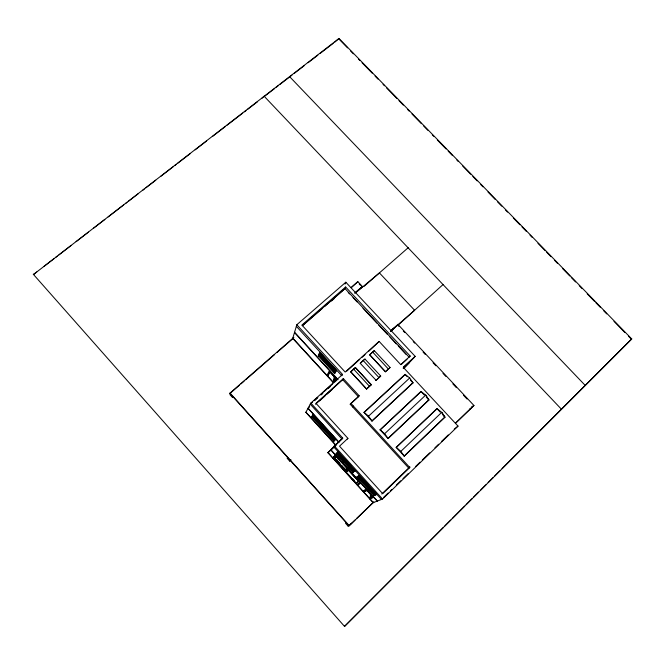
<?xml version="1.0" encoding="UTF-8"?>
<svg xmlns="http://www.w3.org/2000/svg" width="665" height="665" viewBox="0 0 665 665"><rect width="100%" height="100%" fill="white"/><g stroke="black" fill="none" stroke-linecap="round" stroke-linejoin="round"><path stroke-width="1" d="M336.315 370.804L319.69 352.674L318.311 355.75L334.719 373.597M293.872 337.404L230.032 393.065L229.999 394.694L232.501 397.479L232.542 396.232M373.015 496.389L370.172 497.362L370.613 493.571M289.491 77.074L289.558 76.6L585.192 385.384M334.237 375.891L333.581 380.895L334.013 380.97M374.071 495.55L373.722 495.034L374.287 494.477L358.119 476.672L357.546 477.204L357.063 476.813L374.054 495.566L376.357 494.569L374.104 495.45M336.332 370.746L334.719 373.589L334.387 373.073L335.966 370.339M353.098 471.344L354.071 470.629L352.625 471.784L352.974 472.3L354.877 470.945M334.844 42.103L339 38.479L631.75 338.942L344.495 626.447L443.43 527.362M404.104 368.285L415.16 356.349L345.817 282.218L296.814 324.753L292.741 338.385L333.697 383.007M345.027 284.071L345.817 282.218M344.985 288.535L345.65 287.014L410.18 356.058L409.141 357.205L344.985 288.535L302.243 325.725M319.757 352.708L318.319 355.75L318.784 356.108L320.131 353.132M319.25 355.7L319.99 354.212L318.784 356.108M320.705 353.871L320.123 355.152L334.661 370.962L335.077 370.588M354.811 293.016L362.4 286.515L357.828 281.636L351.295 287.679M305.767 412.508L310.838 403.081L342.55 374.445L296.814 324.753M326.931 375.326L329.266 371.261M335.468 378.144L333.082 381.71L335.434 377.895L329.724 371.685L327.537 375.667L330.306 371.245M329.79 371.926L328.111 375.226L329.865 372.043M335.335 369.782L334.312 371.669L319.948 356.049M320.256 355.534L319.848 355.9L334.462 371.793L335.152 370.58L333.755 369.058M334.387 373.073L335.617 371.336L332.857 368.377M287.588 457.462L287.114 458.252L289.674 461.086L291.021 459.856M335.534 439.374L313.04 414.644L311.785 416.789L313.14 414.711L311.785 416.789L333.93 441.153C337.488 435.758 334.196 443.023 333.456 440.471L335.002 438.742M333.082 381.71L335.434 377.795M311.91 416.772L312.4 417.312L313.639 415.251M333.414 382.383L335.8 378.418M312.4 417.312L313.464 415.899L313.007 416.307L334.212 439.623M312.858 416.897L313.556 415.841M335.867 379.092L334.503 381.577L335.958 379.175M335.152 380.629L336.116 379.025M334.171 437.902L333.514 438.651L313.88 417.071L314.42 416.19M314.304 416.598L313.772 417.462M314.545 416.431L314.03 417.271L314.578 416.398L333.946 437.769L333.356 438.451M342.55 374.445L341.76 375.708L296.341 326.349M289.674 461.086L290.164 460.321M343.356 378.609L342.691 379.649L358.418 396.756L350.214 404.278L408.709 468.052L409.781 467.52L350.929 403.381L359.183 395.808L343.356 378.609L316.008 403.356L347.928 438.36L347.221 439.066M378.925 377.545L363.107 360.472L364.969 359.067L380.713 376.066L376.016 380.372L380.713 376.066M410.18 356.058L400.804 364.678L379.133 341.419L368.867 351.145M369.665 354.819L374.345 350.58L369.665 354.819L385.401 371.768L390.064 367.496L374.27 350.646M350.214 404.278L350.929 403.381M358.418 396.756L359.183 395.808M366.565 389.042L371.294 384.703L355.517 367.612L353.605 369.058L350.763 371.91L366.565 389.042L371.294 384.703M352.683 406.972L353.414 406.082M385.401 371.768L390.064 367.496M333.157 438.792L333.813 438.044M333.996 438.218L333.315 438.991L313.589 417.296M415.16 356.349L403.264 367.321L458.035 426.107L382.558 499.033L373.181 502.674L327.895 452.707L342.741 438.102L310.838 403.081M377.205 501.111L330.655 449.789L342.741 438.102M359.981 482.782L357.005 484.494M334.852 372.658L319.358 355.617M372.034 421.053L368.56 416.165L409.707 377.961L405.076 374.37L364.038 412.342L372.034 421.053L413.007 382.882L409.707 377.961M376.091 380.305L360.247 363.331L363.107 360.472M444.893 525.899L450.754 520.022M452.225 518.559L464.685 506.082M466.148 504.61L472.009 498.742M473.472 497.27L478.609 492.133M480.803 489.93L485.932 484.793M488.135 482.59L493.264 477.453M494.727 475.99L499.856 470.845M502.058 468.65L631.75 338.942M354.919 470.961L337.803 452.084L336.074 453.713L352.957 472.316L354.911 470.928M337.812 452.117L336.141 453.705L336.573 454.095L337.23 453.488M383.688 497.304L388.144 493.006M390.372 490.853L391.851 489.415M396.307 485.109L400.762 480.812M402.99 478.659L408.185 473.638M415.608 466.464L420.064 462.167M422.292 460.014L429.715 452.84M434.918 447.819L438.626 444.228M441.593 441.361L448.276 434.91M454.22 429.174L458.035 426.107M346.382 522.865L345.451 523.156L348.061 526.057L351.694 523.205M381.768 494.029L409.881 466.83M354.977 520.047L349.017 525.791L230.024 393.431L239.417 385.243M356.465 518.609L373.597 502.092M455.558 423.081L473.438 405.841M348.061 526.057L349.291 525.716L373.838 502.05M455.55 423.264L473.962 405.509L397.845 324.321M409.781 467.52L382.683 493.638L339.524 446.173L347.928 438.36M332.724 457.794L335.168 455.45L360.546 483.397L357.529 485.109M336.573 454.095L338.219 452.508M359.524 476.497L358.651 477.046L373.805 493.746L374.22 493.347M374.162 493.688L375.11 493.247L360.156 476.855L359.374 477.32M374.603 493.222L373.655 493.621L358.759 477.212L359.599 476.689M367.57 489.897L363.921 491.892L366.98 490.379L372.899 496.905L369.707 498.276L372.608 496.672M360.081 476.664L359.225 477.187L374.312 493.812L374.495 493.272M370.214 497.703L370.663 497.545M373.406 496.331L369.665 498.226M333.007 458.019L335.975 455.201L335.409 455.725M365.11 489.615L363.215 491.427L366.365 489.856L373.331 497.528L370.014 498.933M366.806 490.28L364.511 491.418L364.736 491.011M363.963 491.934L364.511 491.418M404.145 456.024L444.827 417.071L441.735 412.35L444.952 417.204L404.27 456.157L396.182 447.346L436.938 408.584L441.735 412.35L400.854 451.36L404.27 456.157M338.394 453.231L337.662 453.929L352.699 470.496L353.539 469.906M338.477 453.422L337.77 454.087L352.591 470.338L353.356 469.806L352.591 470.338M338.793 453.214L338.078 453.896L353.049 470.388L354.287 469.415M355.941 482.948L358.518 481.418M396.307 447.479L437.063 408.726M338.227 454.02L338.909 453.372L353.714 469.681L352.94 470.23M353.049 470.388L353.472 469.989M387.986 438.418L428.809 399.865L425.675 395.11L428.933 399.998L388.111 438.559L380.064 429.789L420.962 391.427L425.675 395.11L384.653 433.713L388.111 438.559M354.013 470.704L353.556 471.136L337.379 453.322M345.143 469.831L334.894 458.601L337.105 456.531M345.908 471.842L348.319 470.064L358.801 481.618L356.174 483.172L345.908 471.842L346.315 471.46M336.906 456.273L334.695 458.343L345.343 470.089L347.77 468.251M380.189 429.931L421.086 391.56M335.609 371.328L335.16 371.735L319.449 354.653L319.973 354.229L320.372 354.761M371.91 420.92L412.882 382.749M334.512 446.548L328.003 452.582L373.348 502.615M327.895 452.707L335.833 445.334L305.858 412.342M333.456 440.471L334.005 439.956L312.966 416.814M364.162 412.475L405.201 374.503M403.539 367.263L413.888 357.728M403.198 368.36L409.166 362.824M401.253 364.462L406.988 359.183M390.945 331.037L397.645 324.986L399.058 326.498M312.558 402.084L310.247 404.162L341.926 438.95L333.564 446.714L381.461 499.457M314.096 400.696L317.163 397.919M321.012 394.445L322.55 393.065M324.079 391.677L332.533 384.038M334.844 381.959L337.147 379.873M346.798 371.07L359.732 359.391M362.018 357.329L365.06 354.578M317.903 397.529L314.894 400.297M320.929 394.802L323.223 392.724M328.194 388.327L330.472 386.265M397.786 325.443L443.198 284.429M321.037 394.877L322.517 393.539M328.252 388.36L329.79 386.972M309.624 406.805L308.086 408.194L338.926 442.1M350.763 371.91L355.517 367.612M360.247 363.331L364.969 359.067M315.493 404.262L343.622 378.892M319.566 400.895L324.894 396.074M327.172 394.004L332.5 389.191M379.133 341.419L345.193 372.059L301.893 325.069L345.65 287.014M390.488 331.137L397.936 324.412M390.546 331.22L414.603 310.256L379.416 272.916L355.75 292.708M328.261 374.287L329.507 373.165M327.579 375.708L328.302 374.811M391.244 330.646L394.977 327.371M391.319 330.721L395.043 327.446M354.894 293.082L362.4 286.515M355.792 292.484L362.043 287.006M364.004 286.407L408.235 247.679M302.907 325.335L322.001 308.718M324.595 306.465L344.852 288.834M331.519 300.946L334.437 298.402M351.062 287.546L357.828 281.636M240.979 383.88L244.105 381.145M245.676 379.781L274.62 354.536M276.973 352.492L292.617 338.851M357.147 476.813L359.133 475.55L376.357 494.569M359.108 475.566L357.047 476.822M384.653 433.713L380.064 429.789M36.741 271.985L33.458 274.52L339 38.479M44.131 266.291L53.973 258.693M55.619 257.43L57.257 256.166M58.902 254.894L71.213 245.402M76.134 241.611L88.445 232.11M93.374 228.319L104.862 219.458M108.146 216.923L123.74 204.895M125.377 203.631L127.023 202.368M128.661 201.104L138.511 193.507M142.609 190.34L144.255 189.076M145.893 187.813L155.743 180.215M160.672 176.416L172.983 166.923M174.621 165.66L176.267 164.388M177.904 163.125L190.215 153.632M195.136 149.833L206.632 140.972M212.376 136.541L225.501 126.417M227.147 125.153L242.742 113.125M244.379 111.861L246.025 110.598M247.663 109.326L257.513 101.737M261.619 98.57L264.113 96.209L561.418 409.199M264.894 96.034L274.736 88.453M276.374 87.19L278.02 85.926M279.657 84.655L291.927 75.195M294.354 73.325L304.071 65.827M308.119 62.709L317.837 55.212M320.264 53.341L333.223 43.35M347.504 469.058L344.919 471.003L345.359 470.587L344.969 469.956L347.554 467.994M345.318 470.571L347.853 468.709M352.625 471.784L354.52 470.463M357.546 477.204L359.516 475.965M358.801 477.179L359.64 476.655M471.601 406.98L473.962 405.509M400.854 451.36L396.182 447.346M469.789 408.933L471.003 408.185M366.44 489.964L363.306 491.535L364.229 490.462M364.42 491.31L365.958 490.546M373.805 493.746L374.786 493.305M374.312 493.812L375.26 493.388M373.722 495.034L375.941 494.053M370.172 497.362L372.566 496.314M370.305 497.811L371.91 497.112M344.969 469.956L333.639 457.429L333.09 457.944L357.088 484.428M364.038 412.342L368.56 416.165M338.892 38.977L347.579 47.897M350.472 50.864L353.364 53.84M358.435 59.044L359.881 60.523M362.051 62.751L372.192 73.158M375.085 76.126L377.978 79.102M383.048 84.305L384.495 85.785M386.664 88.021L396.797 98.42M398.975 100.648L403.314 105.112M407.662 109.567L409.108 111.055M412.001 114.023L421.411 123.682M423.588 125.909L427.928 130.373M432.275 134.829L433.721 136.317M437.337 140.032L446.024 148.943M448.193 151.179L452.541 155.635M456.88 160.09L458.335 161.578M462.674 166.034L470.637 174.213M472.807 176.441L477.154 180.897M480.77 184.612L482.94 186.84M488.01 192.044L495.25 199.475M497.42 201.703L501.767 206.158M505.383 209.874L507.553 212.102M513.347 218.045L519.864 224.737M522.033 226.965L526.372 231.42M529.997 235.136L532.166 237.372M537.96 243.315L545.2 250.738M546.647 252.226L550.986 256.69M554.61 260.406L557.503 263.373M562.573 268.577L569.805 276.008M571.26 277.488L575.599 281.952M579.223 285.667L582.116 288.635M587.178 293.839L594.419 301.27M595.865 302.758L600.212 307.213M603.828 310.929L606.729 313.897M613.97 321.328L624.826 332.475M628.442 336.191L631.343 339.167M359.183 283.963L360.413 285.268M403.306 331.029L404.727 332.542M413.223 341.611L414.644 343.123M423.14 352.192L425.268 354.453M433.056 362.766L435.891 365.792M442.973 373.348L445.808 376.373M452.89 383.929L456.431 387.703M463.522 395.259L467.063 399.042M348.244 292.467L349.607 293.922M352.999 297.554L357.072 301.91M362.999 308.261L376.98 323.223M378.377 324.719L387.462 334.445M389.881 337.03L396.232 343.83M398.352 346.099L406.115 354.412M405.076 374.37L407.296 376.747M410.363 380.048L413.007 382.882M420.962 391.427L424.287 395.002M426.282 397.138L428.933 399.998M436.938 408.584L440.28 412.175M442.948 415.051L444.952 417.204M372.541 351.943L388.302 368.95M369.74 354.753L385.467 371.702M371.22 384.769L355.443 367.679L353.597 369.083L369.441 386.249M350.837 371.843L366.639 388.975M332.966 366.382L335.759 369.408M332.941 368.435L335.675 371.294M294.57 332.276L338.111 379.657M294.495 332.525L337.288 379.092M329.175 371.203L335.983 378.576L333.581 382.566L292.816 338.144M334.063 381.087L333.622 381.228M307.995 408.36L338.801 442.233M316.324 418.925L317.754 420.463M322.409 425.6L324.47 427.878M326.473 430.089L328.51 432.325M315.601 418.252L317.629 420.488M321.661 424.927L324.387 427.944M327.097 430.903L331.162 435.359M317.679 420.903L319.042 422.433M320.123 423.655L323.182 426.988M326.922 431.136L328.286 432.632M329.715 434.278L332.483 437.321M305.942 412.184L335.958 445.209M334.312 445.916L382.558 499.033M349.491 464.137L350.862 465.641M374.304 491.46L375.683 492.981M347.072 462.865L348.452 464.419M359.05 476.107L361.768 479.099M338.443 453.555L340.48 455.799M358.967 476.165L361.669 479.174M364.37 482.117L366.423 484.411M348.984 465.475L350.305 466.963M351.669 468.426L352.99 469.914M348.294 464.852L350.389 467.088M351.752 468.592L353.123 470.105M358.51 476.597L374.811 494.552M337.147 453.563L353.19 471.244M341.66 461.51L343.015 463.006M330.771 449.665L377.379 501.044M343.747 467.503L345.742 469.706M341.777 465.533L343.14 467.046M333.539 457.52L345.226 470.404M352.866 478.833L354.204 480.313M230.032 393.065L349.291 525.716M33.25 274.213L344.636 626.521M369.698 498.426L369.94 498.85M320.813 354.038L320.222 355.293L334.512 370.829L335.193 369.674L320.813 354.038M335.301 455.592L332.866 457.936L335.301 455.592M346.149 472.067L348.518 470.33L346.149 472.067M360.189 482.998L357.18 484.727L360.189 482.998M339.798 463.306L336.357 459.507L339.724 463.272"/></g></svg>
